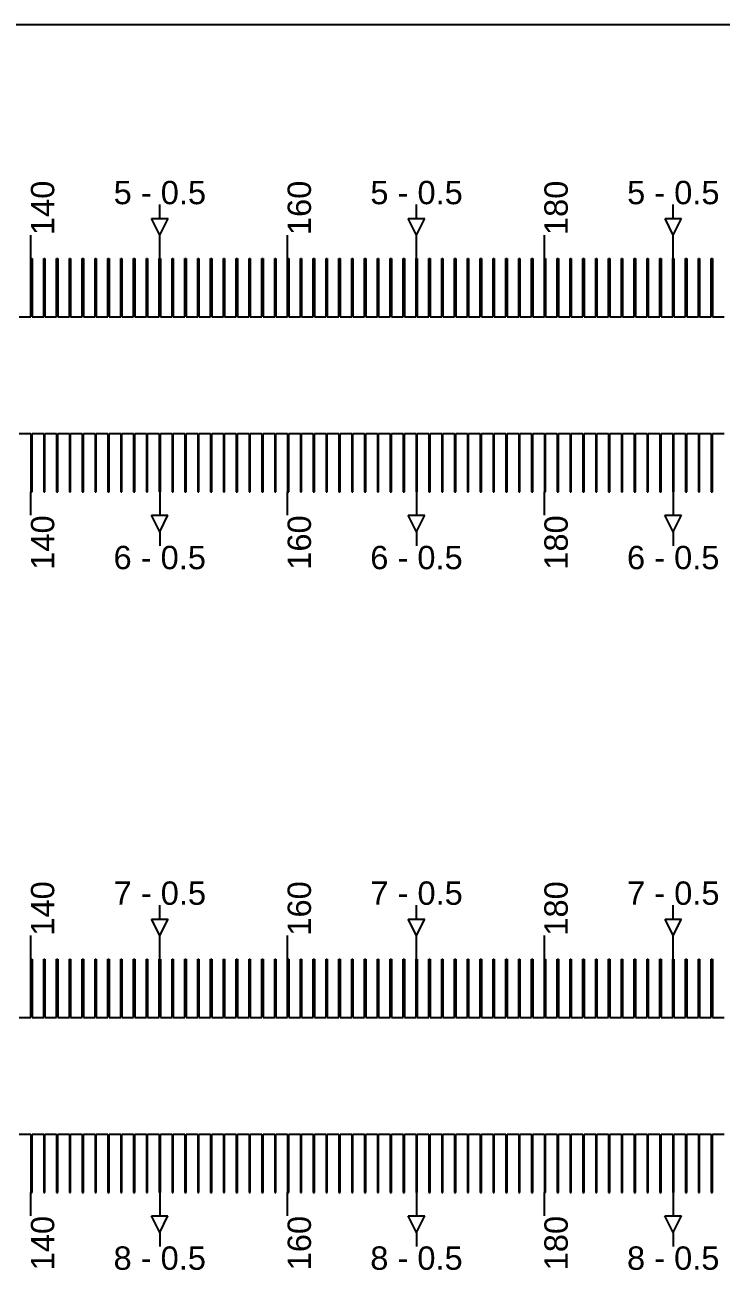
# Model space of a CAD drawing. Extents: x -119394 to 128420, y 74496 to 185496.
# Drawn here: x 41748 to 42046, y 112263 to 112796 of the extents above; entities that cross this region are included whole.
import ezdxf

# ---------------------------------------------------------------- set-up
doc = ezdxf.new("R2010")
doc.units = 13
doc.layers.add('CL - Label-1', color=120, linetype='Continuous')
doc.layers.add('CL - Label-2', color=132, linetype='Continuous')
doc.layers.add('CL - Sub-Micro', color=7, linetype='Continuous', true_color=0x47d1ff)
doc.styles.get("Standard").update_dxf_attribs({"font": 'arial.ttf'})

msp = doc.modelspace()

# ---------------------------------------------------------------- linework, layer by layer
for p, q in [((46680.29, 112795.86), (38030.29, 112795.86)), ((41805.54, 112712.94), (41805.54, 112718.94)), ((41915.54, 112712.94), (41915.54, 112718.94)), ((42025.54, 112712.94), (42025.54, 112718.94)), ((41750.29, 112695.86), (41750.29, 112705.86)), ((41805.54, 112695.86), (41805.54, 112705.86)), ((41860.29, 112695.86), (41860.29, 112705.86)), ((41915.54, 112695.86), (41915.54, 112705.86)), ((41970.29, 112695.86), (41970.29, 112705.86)), ((42025.54, 112695.86), (42025.54, 112705.86)), ((41750.29, 112585.86), (41750.29, 112595.86)), ((41805.54, 112595.86), (41805.54, 112585.86)), ((41860.29, 112585.86), (41860.29, 112595.86)), ((41915.54, 112595.86), (41915.54, 112585.86)), ((41970.29, 112585.86), (41970.29, 112595.86)), ((42025.54, 112595.86), (42025.54, 112585.86)), ((41805.54, 112578.79), (41805.54, 112572.79)), ((41915.54, 112578.79), (41915.54, 112572.79)), ((42025.54, 112578.79), (42025.54, 112572.79)), ((41805.54, 112412.94), (41805.54, 112418.94)), ((41915.54, 112412.94), (41915.54, 112418.94)), ((42025.54, 112412.94), (42025.54, 112418.94)), ((41750.29, 112395.86), (41750.29, 112405.86)), ((41805.54, 112395.86), (41805.54, 112405.86)), ((41860.29, 112395.86), (41860.29, 112405.86)), ((41915.54, 112395.86), (41915.54, 112405.86)), ((41970.29, 112395.86), (41970.29, 112405.86)), ((42025.54, 112395.86), (42025.54, 112405.86)), ((41750.29, 112285.86), (41750.29, 112295.86)), ((41805.54, 112295.86), (41805.54, 112285.86)), ((41860.29, 112285.86), (41860.29, 112295.86)), ((41915.54, 112295.86), (41915.54, 112285.86)), ((41970.29, 112285.86), (41970.29, 112295.86)), ((42025.54, 112295.86), (42025.54, 112285.86)), ((41805.54, 112278.79), (41805.54, 112272.79)), ((41915.54, 112278.79), (41915.54, 112272.79)), ((42025.54, 112278.79), (42025.54, 112272.79))]:
    msp.add_line(p, q)
at = {"layer": 'CL - Label-2'}
for p, q in [((41805.54, 112705.86), (41802, 112712.96)), ((41802, 112712.96), (41809.07, 112712.96)), ((41805.54, 112705.86), (41809.07, 112712.96)), ((41915.54, 112705.86), (41912, 112712.96)), ((41912, 112712.96), (41919.07, 112712.96)), ((41915.54, 112705.86), (41919.07, 112712.96)), ((42025.54, 112705.86), (42022, 112712.96)), ((42022, 112712.96), (42029.07, 112712.96)), ((42025.54, 112705.86), (42029.07, 112712.96)), ((41805.49, 112578.79), (41801.95, 112585.89)), ((41801.95, 112585.89), (41809.02, 112585.89)), ((41805.49, 112578.79), (41809.02, 112585.89)), ((41915.49, 112578.79), (41911.95, 112585.89)), ((41911.95, 112585.89), (41919.02, 112585.89)), ((41915.49, 112578.79), (41919.02, 112585.89)), ((42025.49, 112578.79), (42021.95, 112585.89)), ((42021.95, 112585.89), (42029.02, 112585.89)), ((42025.49, 112578.79), (42029.02, 112585.89)), ((41805.54, 112405.86), (41802, 112412.96)), ((41802, 112412.96), (41809.07, 112412.96)), ((41805.54, 112405.86), (41809.07, 112412.96)), ((41915.54, 112405.86), (41912, 112412.96)), ((41912, 112412.96), (41919.07, 112412.96)), ((41915.54, 112405.86), (41919.07, 112412.96)), ((42025.54, 112405.86), (42022, 112412.96)), ((42022, 112412.96), (42029.07, 112412.96)), ((42025.54, 112405.86), (42029.07, 112412.96)), ((41805.49, 112278.79), (41801.95, 112285.89)), ((41801.95, 112285.89), (41809.02, 112285.89)), ((41805.49, 112278.79), (41809.02, 112285.89)), ((41915.49, 112278.79), (41911.95, 112285.89)), ((41911.95, 112285.89), (41919.02, 112285.89)), ((41915.49, 112278.79), (41919.02, 112285.89)), ((42025.49, 112278.79), (42021.95, 112285.89)), ((42021.95, 112285.89), (42029.02, 112285.89)), ((42025.49, 112278.79), (42029.02, 112285.89))]:
    msp.add_line(p, q, dxfattribs=at)
at = {"layer": 'CL - Sub-Micro'}
for p, q in [((41750.29, 112670.86), (41750.29, 112695.86)), ((41750.29, 112695.86), (41750.79, 112695.86)), ((41750.79, 112695.86), (41750.79, 112670.86)), ((41755.79, 112670.86), (41755.79, 112695.86)), ((41755.79, 112695.86), (41756.29, 112695.86)), ((41756.29, 112695.86), (41756.29, 112670.86)), ((41761.29, 112670.86), (41761.29, 112695.86)), ((41761.29, 112695.86), (41761.79, 112695.86)), ((41761.79, 112695.86), (41761.79, 112670.86)), ((41766.79, 112670.86), (41766.79, 112695.86)), ((41766.79, 112695.86), (41767.29, 112695.86)), ((41767.29, 112695.86), (41767.29, 112670.86)), ((41772.29, 112670.86), (41772.29, 112695.86)), ((41772.29, 112695.86), (41772.79, 112695.86)), ((41772.79, 112695.86), (41772.79, 112670.86)), ((41777.79, 112670.86), (41777.79, 112695.86)), ((41777.79, 112695.86), (41778.29, 112695.86)), ((41778.29, 112695.86), (41778.29, 112670.86)), ((41783.29, 112670.86), (41783.29, 112695.86)), ((41783.29, 112695.86), (41783.79, 112695.86)), ((41783.79, 112695.86), (41783.79, 112670.86)), ((41788.79, 112670.86), (41788.79, 112695.86)), ((41788.79, 112695.86), (41789.29, 112695.86)), ((41789.29, 112695.86), (41789.29, 112670.86)), ((41794.29, 112670.86), (41794.29, 112695.86)), ((41794.29, 112695.86), (41794.79, 112695.86)), ((41794.79, 112695.86), (41794.79, 112670.86)), ((41799.79, 112670.86), (41799.79, 112695.86)), ((41799.79, 112695.86), (41800.29, 112695.86)), ((41800.29, 112695.86), (41800.29, 112670.86)), ((41805.29, 112670.86), (41805.29, 112695.86)), ((41805.29, 112695.86), (41805.79, 112695.86)), ((41805.79, 112695.86), (41805.79, 112670.86)), ((41810.79, 112670.86), (41810.79, 112695.86)), ((41810.79, 112695.86), (41811.29, 112695.86)), ((41811.29, 112695.86), (41811.29, 112670.86)), ((41816.29, 112670.86), (41816.29, 112695.86)), ((41816.29, 112695.86), (41816.79, 112695.86)), ((41816.79, 112695.86), (41816.79, 112670.86)), ((41821.79, 112670.86), (41821.79, 112695.86)), ((41821.79, 112695.86), (41822.29, 112695.86)), ((41822.29, 112695.86), (41822.29, 112670.86)), ((41827.29, 112670.86), (41827.29, 112695.86)), ((41827.29, 112695.86), (41827.79, 112695.86)), ((41827.79, 112695.86), (41827.79, 112670.86)), ((41832.79, 112670.86), (41832.79, 112695.86)), ((41832.79, 112695.86), (41833.29, 112695.86)), ((41833.29, 112695.86), (41833.29, 112670.86)), ((41838.29, 112670.86), (41838.29, 112695.86)), ((41838.29, 112695.86), (41838.79, 112695.86)), ((41838.79, 112695.86), (41838.79, 112670.86)), ((41843.79, 112670.86), (41843.79, 112695.86)), ((41843.79, 112695.86), (41844.29, 112695.86)), ((41844.29, 112695.86), (41844.29, 112670.86)), ((41849.29, 112670.86), (41849.29, 112695.86)), ((41849.29, 112695.86), (41849.79, 112695.86)), ((41849.79, 112695.86), (41849.79, 112670.86)), ((41854.79, 112670.86), (41854.79, 112695.86)), ((41854.79, 112695.86), (41855.29, 112695.86)), ((41855.29, 112695.86), (41855.29, 112670.86)), ((41860.29, 112670.86), (41860.29, 112695.86)), ((41860.29, 112695.86), (41860.79, 112695.86)), ((41860.79, 112695.86), (41860.79, 112670.86)), ((41865.79, 112670.86), (41865.79, 112695.86)), ((41865.79, 112695.86), (41866.29, 112695.86)), ((41866.29, 112695.86), (41866.29, 112670.86)), ((41871.29, 112670.86), (41871.29, 112695.86)), ((41871.29, 112695.86), (41871.79, 112695.86)), ((41871.79, 112695.86), (41871.79, 112670.86)), ((41876.79, 112670.86), (41876.79, 112695.86)), ((41876.79, 112695.86), (41877.29, 112695.86)), ((41877.29, 112695.86), (41877.29, 112670.86)), ((41882.29, 112670.86), (41882.29, 112695.86)), ((41882.29, 112695.86), (41882.79, 112695.86)), ((41882.79, 112695.86), (41882.79, 112670.86)), ((41887.79, 112670.86), (41887.79, 112695.86)), ((41887.79, 112695.86), (41888.29, 112695.86)), ((41888.29, 112695.86), (41888.29, 112670.86)), ((41893.29, 112670.86), (41893.29, 112695.86)), ((41893.29, 112695.86), (41893.79, 112695.86)), ((41893.79, 112695.86), (41893.79, 112670.86)), ((41898.79, 112670.86), (41898.79, 112695.86)), ((41898.79, 112695.86), (41899.29, 112695.86)), ((41899.29, 112695.86), (41899.29, 112670.86)), ((41904.29, 112670.86), (41904.29, 112695.86)), ((41904.29, 112695.86), (41904.79, 112695.86)), ((41904.79, 112695.86), (41904.79, 112670.86)), ((41909.79, 112670.86), (41909.79, 112695.86)), ((41909.79, 112695.86), (41910.29, 112695.86)), ((41910.29, 112695.86), (41910.29, 112670.86)), ((41915.29, 112670.86), (41915.29, 112695.86)), ((41915.29, 112695.86), (41915.79, 112695.86)), ((41915.79, 112695.86), (41915.79, 112670.86)), ((41920.79, 112670.86), (41920.79, 112695.86)), ((41920.79, 112695.86), (41921.29, 112695.86)), ((41921.29, 112695.86), (41921.29, 112670.86)), ((41926.29, 112670.86), (41926.29, 112695.86)), ((41926.29, 112695.86), (41926.79, 112695.86)), ((41926.79, 112695.86), (41926.79, 112670.86)), ((41931.79, 112670.86), (41931.79, 112695.86)), ((41931.79, 112695.86), (41932.29, 112695.86)), ((41932.29, 112695.86), (41932.29, 112670.86)), ((41937.29, 112670.86), (41937.29, 112695.86)), ((41937.29, 112695.86), (41937.79, 112695.86)), ((41937.79, 112695.86), (41937.79, 112670.86)), ((41942.79, 112670.86), (41942.79, 112695.86)), ((41942.79, 112695.86), (41943.29, 112695.86)), ((41943.29, 112695.86), (41943.29, 112670.86)), ((41948.29, 112670.86), (41948.29, 112695.86)), ((41948.29, 112695.86), (41948.79, 112695.86)), ((41948.79, 112695.86), (41948.79, 112670.86)), ((41953.79, 112670.86), (41953.79, 112695.86)), ((41953.79, 112695.86), (41954.29, 112695.86)), ((41954.29, 112695.86), (41954.29, 112670.86)), ((41959.29, 112670.86), (41959.29, 112695.86)), ((41959.29, 112695.86), (41959.79, 112695.86)), ((41959.79, 112695.86), (41959.79, 112670.86)), ((41964.79, 112670.86), (41964.79, 112695.86)), ((41964.79, 112695.86), (41965.29, 112695.86)), ((41965.29, 112695.86), (41965.29, 112670.86)), ((41970.29, 112670.86), (41970.29, 112695.86)), ((41970.29, 112695.86), (41970.79, 112695.86)), ((41970.79, 112695.86), (41970.79, 112670.86)), ((41975.79, 112670.86), (41975.79, 112695.86)), ((41975.79, 112695.86), (41976.29, 112695.86)), ((41976.29, 112695.86), (41976.29, 112670.86)), ((41981.29, 112670.86), (41981.29, 112695.86)), ((41981.29, 112695.86), (41981.79, 112695.86)), ((41981.79, 112695.86), (41981.79, 112670.86)), ((41986.79, 112670.86), (41986.79, 112695.86)), ((41986.79, 112695.86), (41987.29, 112695.86)), ((41987.29, 112695.86), (41987.29, 112670.86)), ((41992.29, 112670.86), (41992.29, 112695.86)), ((41992.29, 112695.86), (41992.79, 112695.86)), ((41992.79, 112695.86), (41992.79, 112670.86)), ((41997.79, 112670.86), (41997.79, 112695.86)), ((41997.79, 112695.86), (41998.29, 112695.86)), ((41998.29, 112695.86), (41998.29, 112670.86)), ((42003.29, 112670.86), (42003.29, 112695.86)), ((42003.29, 112695.86), (42003.79, 112695.86)), ((42003.79, 112695.86), (42003.79, 112670.86)), ((42008.79, 112670.86), (42008.79, 112695.86)), ((42008.79, 112695.86), (42009.29, 112695.86)), ((42009.29, 112695.86), (42009.29, 112670.86)), ((42014.29, 112670.86), (42014.29, 112695.86)), ((42014.29, 112695.86), (42014.79, 112695.86)), ((42014.79, 112695.86), (42014.79, 112670.86)), ((42019.79, 112670.86), (42019.79, 112695.86)), ((42019.79, 112695.86), (42020.29, 112695.86)), ((42020.29, 112695.86), (42020.29, 112670.86)), ((42025.29, 112670.86), (42025.29, 112695.86)), ((42025.29, 112695.86), (42025.79, 112695.86)), ((42025.79, 112695.86), (42025.79, 112670.86)), ((42030.79, 112670.86), (42030.79, 112695.86)), ((42030.79, 112695.86), (42031.29, 112695.86)), ((42031.29, 112695.86), (42031.29, 112670.86)), ((42036.29, 112670.86), (42036.29, 112695.86)), ((42036.29, 112695.86), (42036.79, 112695.86)), ((42036.79, 112695.86), (42036.79, 112670.86)), ((42041.79, 112670.86), (42041.79, 112695.86)), ((42041.79, 112695.86), (42042.29, 112695.86)), ((42042.29, 112695.86), (42042.29, 112670.86)), ((41745.29, 112670.86), (41750.29, 112670.86)), ((41750.79, 112670.86), (41755.79, 112670.86)), ((41756.29, 112670.86), (41761.29, 112670.86)), ((41761.79, 112670.86), (41766.79, 112670.86)), ((41767.29, 112670.86), (41772.29, 112670.86)), ((41772.79, 112670.86), (41777.79, 112670.86)), ((41778.29, 112670.86), (41783.29, 112670.86)), ((41783.79, 112670.86), (41788.79, 112670.86)), ((41789.29, 112670.86), (41794.29, 112670.86)), ((41794.79, 112670.86), (41799.79, 112670.86)), ((41800.29, 112670.86), (41805.29, 112670.86)), ((41805.79, 112670.86), (41810.79, 112670.86)), ((41811.29, 112670.86), (41816.29, 112670.86)), ((41816.79, 112670.86), (41821.79, 112670.86)), ((41822.29, 112670.86), (41827.29, 112670.86)), ((41827.79, 112670.86), (41832.79, 112670.86)), ((41833.29, 112670.86), (41838.29, 112670.86)), ((41838.79, 112670.86), (41843.79, 112670.86)), ((41844.29, 112670.86), (41849.29, 112670.86)), ((41849.79, 112670.86), (41854.79, 112670.86)), ((41855.29, 112670.86), (41860.29, 112670.86)), ((41860.79, 112670.86), (41865.79, 112670.86)), ((41866.29, 112670.86), (41871.29, 112670.86)), ((41871.79, 112670.86), (41876.79, 112670.86)), ((41877.29, 112670.86), (41882.29, 112670.86)), ((41882.79, 112670.86), (41887.79, 112670.86)), ((41888.29, 112670.86), (41893.29, 112670.86)), ((41893.79, 112670.86), (41898.79, 112670.86)), ((41899.29, 112670.86), (41904.29, 112670.86)), ((41904.79, 112670.86), (41909.79, 112670.86)), ((41910.29, 112670.86), (41915.29, 112670.86)), ((41915.79, 112670.86), (41920.79, 112670.86)), ((41921.29, 112670.86), (41926.29, 112670.86)), ((41926.79, 112670.86), (41931.79, 112670.86)), ((41932.29, 112670.86), (41937.29, 112670.86)), ((41937.79, 112670.86), (41942.79, 112670.86)), ((41943.29, 112670.86), (41948.29, 112670.86)), ((41948.79, 112670.86), (41953.79, 112670.86)), ((41954.29, 112670.86), (41959.29, 112670.86)), ((41959.79, 112670.86), (41964.79, 112670.86)), ((41965.29, 112670.86), (41970.29, 112670.86)), ((41970.79, 112670.86), (41975.79, 112670.86)), ((41976.29, 112670.86), (41981.29, 112670.86)), ((41981.79, 112670.86), (41986.79, 112670.86)), ((41987.29, 112670.86), (41992.29, 112670.86)), ((41992.79, 112670.86), (41997.79, 112670.86)), ((41998.29, 112670.86), (42003.29, 112670.86)), ((42003.79, 112670.86), (42008.79, 112670.86)), ((42009.29, 112670.86), (42014.29, 112670.86)), ((42014.79, 112670.86), (42019.79, 112670.86)), ((42020.29, 112670.86), (42025.29, 112670.86)), ((42025.79, 112670.86), (42030.79, 112670.86)), ((42031.29, 112670.86), (42036.29, 112670.86)), ((42036.79, 112670.86), (42041.79, 112670.86)), ((42042.29, 112670.86), (42047.29, 112670.86)), ((41745.29, 112620.86), (41750.29, 112620.86)), ((41750.29, 112620.86), (41750.29, 112595.86)), ((41750.79, 112595.86), (41750.79, 112620.86)), ((41750.79, 112620.86), (41755.79, 112620.86)), ((41755.79, 112620.86), (41755.79, 112595.86)), ((41756.29, 112595.86), (41756.29, 112620.86)), ((41756.29, 112620.86), (41761.29, 112620.86)), ((41761.29, 112620.86), (41761.29, 112595.86)), ((41761.79, 112595.86), (41761.79, 112620.86)), ((41761.79, 112620.86), (41766.79, 112620.86)), ((41766.79, 112620.86), (41766.79, 112595.86)), ((41767.29, 112595.86), (41767.29, 112620.86)), ((41767.29, 112620.86), (41772.29, 112620.86)), ((41772.29, 112620.86), (41772.29, 112595.86)), ((41772.79, 112595.86), (41772.79, 112620.86)), ((41772.79, 112620.86), (41777.79, 112620.86)), ((41777.79, 112620.86), (41777.79, 112595.86)), ((41778.29, 112595.86), (41778.29, 112620.86)), ((41778.29, 112620.86), (41783.29, 112620.86)), ((41783.29, 112620.86), (41783.29, 112595.86)), ((41783.79, 112595.86), (41783.79, 112620.86)), ((41783.79, 112620.86), (41788.79, 112620.86)), ((41788.79, 112620.86), (41788.79, 112595.86)), ((41789.29, 112595.86), (41789.29, 112620.86)), ((41789.29, 112620.86), (41794.29, 112620.86)), ((41794.29, 112620.86), (41794.29, 112595.86)), ((41794.79, 112595.86), (41794.79, 112620.86)), ((41794.79, 112620.86), (41799.79, 112620.86)), ((41799.79, 112620.86), (41799.79, 112595.86)), ((41800.29, 112595.86), (41800.29, 112620.86)), ((41800.29, 112620.86), (41805.29, 112620.86)), ((41805.29, 112620.86), (41805.29, 112595.86)), ((41805.79, 112595.86), (41805.79, 112620.86)), ((41805.79, 112620.86), (41810.79, 112620.86)), ((41810.79, 112620.86), (41810.79, 112595.86)), ((41811.29, 112595.86), (41811.29, 112620.86)), ((41811.29, 112620.86), (41816.29, 112620.86)), ((41816.29, 112620.86), (41816.29, 112595.86)), ((41816.79, 112595.86), (41816.79, 112620.86)), ((41816.79, 112620.86), (41821.79, 112620.86)), ((41821.79, 112620.86), (41821.79, 112595.86)), ((41822.29, 112595.86), (41822.29, 112620.86)), ((41822.29, 112620.86), (41827.29, 112620.86)), ((41827.29, 112620.86), (41827.29, 112595.86)), ((41827.79, 112595.86), (41827.79, 112620.86)), ((41827.79, 112620.86), (41832.79, 112620.86)), ((41832.79, 112620.86), (41832.79, 112595.86)), ((41833.29, 112595.86), (41833.29, 112620.86)), ((41833.29, 112620.86), (41838.29, 112620.86)), ((41838.29, 112620.86), (41838.29, 112595.86)), ((41838.79, 112595.86), (41838.79, 112620.86)), ((41838.79, 112620.86), (41843.79, 112620.86)), ((41843.79, 112620.86), (41843.79, 112595.86)), ((41844.29, 112595.86), (41844.29, 112620.86)), ((41844.29, 112620.86), (41849.29, 112620.86)), ((41849.29, 112620.86), (41849.29, 112595.86)), ((41849.79, 112595.86), (41849.79, 112620.86)), ((41849.79, 112620.86), (41854.79, 112620.86)), ((41854.79, 112620.86), (41854.79, 112595.86)), ((41855.29, 112595.86), (41855.29, 112620.86)), ((41855.29, 112620.86), (41860.29, 112620.86)), ((41860.29, 112620.86), (41860.29, 112595.86)), ((41860.79, 112595.86), (41860.79, 112620.86)), ((41860.79, 112620.86), (41865.79, 112620.86)), ((41865.79, 112620.86), (41865.79, 112595.86)), ((41866.29, 112595.86), (41866.29, 112620.86)), ((41866.29, 112620.86), (41871.29, 112620.86)), ((41871.29, 112620.86), (41871.29, 112595.86)), ((41871.79, 112595.86), (41871.79, 112620.86)), ((41871.79, 112620.86), (41876.79, 112620.86)), ((41876.79, 112620.86), (41876.79, 112595.86)), ((41877.29, 112595.86), (41877.29, 112620.86)), ((41877.29, 112620.86), (41882.29, 112620.86)), ((41882.29, 112620.86), (41882.29, 112595.86)), ((41882.79, 112595.86), (41882.79, 112620.86)), ((41882.79, 112620.86), (41887.79, 112620.86)), ((41887.79, 112620.86), (41887.79, 112595.86)), ((41888.29, 112595.86), (41888.29, 112620.86)), ((41888.29, 112620.86), (41893.29, 112620.86)), ((41893.29, 112620.86), (41893.29, 112595.86)), ((41893.79, 112595.86), (41893.79, 112620.86)), ((41893.79, 112620.86), (41898.79, 112620.86)), ((41898.79, 112620.86), (41898.79, 112595.86)), ((41899.29, 112595.86), (41899.29, 112620.86)), ((41899.29, 112620.86), (41904.29, 112620.86)), ((41904.29, 112620.86), (41904.29, 112595.86)), ((41904.79, 112595.86), (41904.79, 112620.86)), ((41904.79, 112620.86), (41909.79, 112620.86)), ((41909.79, 112620.86), (41909.79, 112595.86)), ((41910.29, 112595.86), (41910.29, 112620.86)), ((41910.29, 112620.86), (41915.29, 112620.86)), ((41915.29, 112620.86), (41915.29, 112595.86)), ((41915.79, 112595.86), (41915.79, 112620.86)), ((41915.79, 112620.86), (41920.79, 112620.86)), ((41920.79, 112620.86), (41920.79, 112595.86)), ((41921.29, 112595.86), (41921.29, 112620.86)), ((41921.29, 112620.86), (41926.29, 112620.86)), ((41926.29, 112620.86), (41926.29, 112595.86)), ((41926.79, 112595.86), (41926.79, 112620.86)), ((41926.79, 112620.86), (41931.79, 112620.86)), ((41931.79, 112620.86), (41931.79, 112595.86)), ((41932.29, 112595.86), (41932.29, 112620.86)), ((41932.29, 112620.86), (41937.29, 112620.86)), ((41937.29, 112620.86), (41937.29, 112595.86)), ((41937.79, 112595.86), (41937.79, 112620.86)), ((41937.79, 112620.86), (41942.79, 112620.86)), ((41942.79, 112620.86), (41942.79, 112595.86)), ((41943.29, 112595.86), (41943.29, 112620.86)), ((41943.29, 112620.86), (41948.29, 112620.86)), ((41948.29, 112620.86), (41948.29, 112595.86)), ((41948.79, 112595.86), (41948.79, 112620.86)), ((41948.79, 112620.86), (41953.79, 112620.86)), ((41953.79, 112620.86), (41953.79, 112595.86)), ((41954.29, 112595.86), (41954.29, 112620.86)), ((41954.29, 112620.86), (41959.29, 112620.86)), ((41959.29, 112620.86), (41959.29, 112595.86)), ((41959.79, 112595.86), (41959.79, 112620.86)), ((41959.79, 112620.86), (41964.79, 112620.86)), ((41964.79, 112620.86), (41964.79, 112595.86)), ((41965.29, 112595.86), (41965.29, 112620.86)), ((41965.29, 112620.86), (41970.29, 112620.86)), ((41970.29, 112620.86), (41970.29, 112595.86)), ((41970.79, 112595.86), (41970.79, 112620.86)), ((41970.79, 112620.86), (41975.79, 112620.86)), ((41975.79, 112620.86), (41975.79, 112595.86)), ((41976.29, 112595.86), (41976.29, 112620.86)), ((41976.29, 112620.86), (41981.29, 112620.86)), ((41981.29, 112620.86), (41981.29, 112595.86)), ((41981.79, 112595.86), (41981.79, 112620.86)), ((41981.79, 112620.86), (41986.79, 112620.86)), ((41986.79, 112620.86), (41986.79, 112595.86)), ((41987.29, 112595.86), (41987.29, 112620.86)), ((41987.29, 112620.86), (41992.29, 112620.86)), ((41992.29, 112620.86), (41992.29, 112595.86)), ((41992.79, 112595.86), (41992.79, 112620.86)), ((41992.79, 112620.86), (41997.79, 112620.86)), ((41997.79, 112620.86), (41997.79, 112595.86)), ((41998.29, 112595.86), (41998.29, 112620.86)), ((41998.29, 112620.86), (42003.29, 112620.86)), ((42003.29, 112620.86), (42003.29, 112595.86)), ((42003.79, 112595.86), (42003.79, 112620.86)), ((42003.79, 112620.86), (42008.79, 112620.86)), ((42008.79, 112620.86), (42008.79, 112595.86)), ((42009.29, 112595.86), (42009.29, 112620.86)), ((42009.29, 112620.86), (42014.29, 112620.86)), ((42014.29, 112620.86), (42014.29, 112595.86)), ((42014.79, 112595.86), (42014.79, 112620.86)), ((42014.79, 112620.86), (42019.79, 112620.86)), ((42019.79, 112620.86), (42019.79, 112595.86)), ((42020.29, 112595.86), (42020.29, 112620.86)), ((42020.29, 112620.86), (42025.29, 112620.86)), ((42025.29, 112620.86), (42025.29, 112595.86)), ((42025.79, 112595.86), (42025.79, 112620.86)), ((42025.79, 112620.86), (42030.79, 112620.86)), ((42030.79, 112620.86), (42030.79, 112595.86)), ((42031.29, 112595.86), (42031.29, 112620.86)), ((42031.29, 112620.86), (42036.29, 112620.86)), ((42036.29, 112620.86), (42036.29, 112595.86)), ((42036.79, 112595.86), (42036.79, 112620.86)), ((42036.79, 112620.86), (42041.79, 112620.86)), ((42041.79, 112620.86), (42041.79, 112595.86)), ((42042.29, 112595.86), (42042.29, 112620.86)), ((42042.29, 112620.86), (42047.29, 112620.86)), ((41750.29, 112595.86), (41750.79, 112595.86)), ((41755.79, 112595.86), (41756.29, 112595.86)), ((41761.29, 112595.86), (41761.79, 112595.86)), ((41766.79, 112595.86), (41767.29, 112595.86)), ((41772.29, 112595.86), (41772.79, 112595.86)), ((41777.79, 112595.86), (41778.29, 112595.86)), ((41783.29, 112595.86), (41783.79, 112595.86)), ((41788.79, 112595.86), (41789.29, 112595.86)), ((41794.29, 112595.86), (41794.79, 112595.86)), ((41799.79, 112595.86), (41800.29, 112595.86)), ((41805.29, 112595.86), (41805.79, 112595.86)), ((41810.79, 112595.86), (41811.29, 112595.86)), ((41816.29, 112595.86), (41816.79, 112595.86)), ((41821.79, 112595.86), (41822.29, 112595.86)), ((41827.29, 112595.86), (41827.79, 112595.86)), ((41832.79, 112595.86), (41833.29, 112595.86)), ((41838.29, 112595.86), (41838.79, 112595.86)), ((41843.79, 112595.86), (41844.29, 112595.86)), ((41849.29, 112595.86), (41849.79, 112595.86)), ((41854.79, 112595.86), (41855.29, 112595.86)), ((41860.29, 112595.86), (41860.79, 112595.86)), ((41865.79, 112595.86), (41866.29, 112595.86)), ((41871.29, 112595.86), (41871.79, 112595.86)), ((41876.79, 112595.86), (41877.29, 112595.86)), ((41882.29, 112595.86), (41882.79, 112595.86)), ((41887.79, 112595.86), (41888.29, 112595.86)), ((41893.29, 112595.86), (41893.79, 112595.86)), ((41898.79, 112595.86), (41899.29, 112595.86)), ((41904.29, 112595.86), (41904.79, 112595.86)), ((41909.79, 112595.86), (41910.29, 112595.86)), ((41915.29, 112595.86), (41915.79, 112595.86)), ((41920.79, 112595.86), (41921.29, 112595.86)), ((41926.29, 112595.86), (41926.79, 112595.86)), ((41931.79, 112595.86), (41932.29, 112595.86)), ((41937.29, 112595.86), (41937.79, 112595.86)), ((41942.79, 112595.86), (41943.29, 112595.86)), ((41948.29, 112595.86), (41948.79, 112595.86)), ((41953.79, 112595.86), (41954.29, 112595.86)), ((41959.29, 112595.86), (41959.79, 112595.86)), ((41964.79, 112595.86), (41965.29, 112595.86)), ((41970.29, 112595.86), (41970.79, 112595.86)), ((41975.79, 112595.86), (41976.29, 112595.86)), ((41981.29, 112595.86), (41981.79, 112595.86)), ((41986.79, 112595.86), (41987.29, 112595.86)), ((41992.29, 112595.86), (41992.79, 112595.86)), ((41997.79, 112595.86), (41998.29, 112595.86)), ((42003.29, 112595.86), (42003.79, 112595.86)), ((42008.79, 112595.86), (42009.29, 112595.86)), ((42014.29, 112595.86), (42014.79, 112595.86)), ((42019.79, 112595.86), (42020.29, 112595.86)), ((42025.29, 112595.86), (42025.79, 112595.86)), ((42030.79, 112595.86), (42031.29, 112595.86)), ((42036.29, 112595.86), (42036.79, 112595.86)), ((42041.79, 112595.86), (42042.29, 112595.86)), ((41750.29, 112370.86), (41750.29, 112395.86)), ((41750.29, 112395.86), (41750.79, 112395.86)), ((41750.79, 112395.86), (41750.79, 112370.86)), ((41755.79, 112370.86), (41755.79, 112395.86)), ((41755.79, 112395.86), (41756.29, 112395.86)), ((41756.29, 112395.86), (41756.29, 112370.86)), ((41761.29, 112370.86), (41761.29, 112395.86)), ((41761.29, 112395.86), (41761.79, 112395.86)), ((41761.79, 112395.86), (41761.79, 112370.86)), ((41766.79, 112370.86), (41766.79, 112395.86)), ((41766.79, 112395.86), (41767.29, 112395.86)), ((41767.29, 112395.86), (41767.29, 112370.86)), ((41772.29, 112370.86), (41772.29, 112395.86)), ((41772.29, 112395.86), (41772.79, 112395.86)), ((41772.79, 112395.86), (41772.79, 112370.86)), ((41777.79, 112370.86), (41777.79, 112395.86)), ((41777.79, 112395.86), (41778.29, 112395.86)), ((41778.29, 112395.86), (41778.29, 112370.86)), ((41783.29, 112370.86), (41783.29, 112395.86)), ((41783.29, 112395.86), (41783.79, 112395.86)), ((41783.79, 112395.86), (41783.79, 112370.86)), ((41788.79, 112370.86), (41788.79, 112395.86)), ((41788.79, 112395.86), (41789.29, 112395.86)), ((41789.29, 112395.86), (41789.29, 112370.86)), ((41794.29, 112370.86), (41794.29, 112395.86)), ((41794.29, 112395.86), (41794.79, 112395.86)), ((41794.79, 112395.86), (41794.79, 112370.86)), ((41799.79, 112370.86), (41799.79, 112395.86)), ((41799.79, 112395.86), (41800.29, 112395.86)), ((41800.29, 112395.86), (41800.29, 112370.86)), ((41805.29, 112370.86), (41805.29, 112395.86)), ((41805.29, 112395.86), (41805.79, 112395.86)), ((41805.79, 112395.86), (41805.79, 112370.86)), ((41810.79, 112370.86), (41810.79, 112395.86)), ((41810.79, 112395.86), (41811.29, 112395.86)), ((41811.29, 112395.86), (41811.29, 112370.86)), ((41816.29, 112370.86), (41816.29, 112395.86)), ((41816.29, 112395.86), (41816.79, 112395.86)), ((41816.79, 112395.86), (41816.79, 112370.86)), ((41821.79, 112370.86), (41821.79, 112395.86)), ((41821.79, 112395.86), (41822.29, 112395.86)), ((41822.29, 112395.86), (41822.29, 112370.86)), ((41827.29, 112370.86), (41827.29, 112395.86)), ((41827.29, 112395.86), (41827.79, 112395.86)), ((41827.79, 112395.86), (41827.79, 112370.86)), ((41832.79, 112370.86), (41832.79, 112395.86)), ((41832.79, 112395.86), (41833.29, 112395.86)), ((41833.29, 112395.86), (41833.29, 112370.86)), ((41838.29, 112370.86), (41838.29, 112395.86)), ((41838.29, 112395.86), (41838.79, 112395.86)), ((41838.79, 112395.86), (41838.79, 112370.86)), ((41843.79, 112370.86), (41843.79, 112395.86)), ((41843.79, 112395.86), (41844.29, 112395.86)), ((41844.29, 112395.86), (41844.29, 112370.86)), ((41849.29, 112370.86), (41849.29, 112395.86)), ((41849.29, 112395.86), (41849.79, 112395.86)), ((41849.79, 112395.86), (41849.79, 112370.86)), ((41854.79, 112370.86), (41854.79, 112395.86)), ((41854.79, 112395.86), (41855.29, 112395.86)), ((41855.29, 112395.86), (41855.29, 112370.86)), ((41860.29, 112370.86), (41860.29, 112395.86)), ((41860.29, 112395.86), (41860.79, 112395.86)), ((41860.79, 112395.86), (41860.79, 112370.86)), ((41865.79, 112370.86), (41865.79, 112395.86)), ((41865.79, 112395.86), (41866.29, 112395.86)), ((41866.29, 112395.86), (41866.29, 112370.86)), ((41871.29, 112370.86), (41871.29, 112395.86)), ((41871.29, 112395.86), (41871.79, 112395.86)), ((41871.79, 112395.86), (41871.79, 112370.86)), ((41876.79, 112370.86), (41876.79, 112395.86)), ((41876.79, 112395.86), (41877.29, 112395.86)), ((41877.29, 112395.86), (41877.29, 112370.86)), ((41882.29, 112370.86), (41882.29, 112395.86)), ((41882.29, 112395.86), (41882.79, 112395.86)), ((41882.79, 112395.86), (41882.79, 112370.86)), ((41887.79, 112370.86), (41887.79, 112395.86)), ((41887.79, 112395.86), (41888.29, 112395.86)), ((41888.29, 112395.86), (41888.29, 112370.86)), ((41893.29, 112370.86), (41893.29, 112395.86)), ((41893.29, 112395.86), (41893.79, 112395.86)), ((41893.79, 112395.86), (41893.79, 112370.86)), ((41898.79, 112370.86), (41898.79, 112395.86)), ((41898.79, 112395.86), (41899.29, 112395.86)), ((41899.29, 112395.86), (41899.29, 112370.86)), ((41904.29, 112370.86), (41904.29, 112395.86)), ((41904.29, 112395.86), (41904.79, 112395.86)), ((41904.79, 112395.86), (41904.79, 112370.86)), ((41909.79, 112370.86), (41909.79, 112395.86)), ((41909.79, 112395.86), (41910.29, 112395.86)), ((41910.29, 112395.86), (41910.29, 112370.86)), ((41915.29, 112370.86), (41915.29, 112395.86)), ((41915.29, 112395.86), (41915.79, 112395.86)), ((41915.79, 112395.86), (41915.79, 112370.86)), ((41920.79, 112370.86), (41920.79, 112395.86)), ((41920.79, 112395.86), (41921.29, 112395.86)), ((41921.29, 112395.86), (41921.29, 112370.86)), ((41926.29, 112370.86), (41926.29, 112395.86)), ((41926.29, 112395.86), (41926.79, 112395.86)), ((41926.79, 112395.86), (41926.79, 112370.86)), ((41931.79, 112370.86), (41931.79, 112395.86)), ((41931.79, 112395.86), (41932.29, 112395.86)), ((41932.29, 112395.86), (41932.29, 112370.86)), ((41937.29, 112370.86), (41937.29, 112395.86)), ((41937.29, 112395.86), (41937.79, 112395.86)), ((41937.79, 112395.86), (41937.79, 112370.86)), ((41942.79, 112370.86), (41942.79, 112395.86)), ((41942.79, 112395.86), (41943.29, 112395.86)), ((41943.29, 112395.86), (41943.29, 112370.86)), ((41948.29, 112370.86), (41948.29, 112395.86)), ((41948.29, 112395.86), (41948.79, 112395.86)), ((41948.79, 112395.86), (41948.79, 112370.86)), ((41953.79, 112370.86), (41953.79, 112395.86)), ((41953.79, 112395.86), (41954.29, 112395.86)), ((41954.29, 112395.86), (41954.29, 112370.86)), ((41959.29, 112370.86), (41959.29, 112395.86)), ((41959.29, 112395.86), (41959.79, 112395.86)), ((41959.79, 112395.86), (41959.79, 112370.86)), ((41964.79, 112370.86), (41964.79, 112395.86)), ((41964.79, 112395.86), (41965.29, 112395.86)), ((41965.29, 112395.86), (41965.29, 112370.86)), ((41970.29, 112370.86), (41970.29, 112395.86)), ((41970.29, 112395.86), (41970.79, 112395.86)), ((41970.79, 112395.86), (41970.79, 112370.86)), ((41975.79, 112370.86), (41975.79, 112395.86)), ((41975.79, 112395.86), (41976.29, 112395.86)), ((41976.29, 112395.86), (41976.29, 112370.86)), ((41981.29, 112370.86), (41981.29, 112395.86)), ((41981.29, 112395.86), (41981.79, 112395.86)), ((41981.79, 112395.86), (41981.79, 112370.86)), ((41986.79, 112370.86), (41986.79, 112395.86)), ((41986.79, 112395.86), (41987.29, 112395.86)), ((41987.29, 112395.86), (41987.29, 112370.86)), ((41992.29, 112370.86), (41992.29, 112395.86)), ((41992.29, 112395.86), (41992.79, 112395.86)), ((41992.79, 112395.86), (41992.79, 112370.86)), ((41997.79, 112370.86), (41997.79, 112395.86)), ((41997.79, 112395.86), (41998.29, 112395.86)), ((41998.29, 112395.86), (41998.29, 112370.86)), ((42003.29, 112370.86), (42003.29, 112395.86)), ((42003.29, 112395.86), (42003.79, 112395.86)), ((42003.79, 112395.86), (42003.79, 112370.86)), ((42008.79, 112370.86), (42008.79, 112395.86)), ((42008.79, 112395.86), (42009.29, 112395.86)), ((42009.29, 112395.86), (42009.29, 112370.86)), ((42014.29, 112370.86), (42014.29, 112395.86)), ((42014.29, 112395.86), (42014.79, 112395.86)), ((42014.79, 112395.86), (42014.79, 112370.86)), ((42019.79, 112370.86), (42019.79, 112395.86)), ((42019.79, 112395.86), (42020.29, 112395.86)), ((42020.29, 112395.86), (42020.29, 112370.86)), ((42025.29, 112370.86), (42025.29, 112395.86)), ((42025.29, 112395.86), (42025.79, 112395.86)), ((42025.79, 112395.86), (42025.79, 112370.86)), ((42030.79, 112370.86), (42030.79, 112395.86)), ((42030.79, 112395.86), (42031.29, 112395.86)), ((42031.29, 112395.86), (42031.29, 112370.86)), ((42036.29, 112370.86), (42036.29, 112395.86)), ((42036.29, 112395.86), (42036.79, 112395.86)), ((42036.79, 112395.86), (42036.79, 112370.86)), ((42041.79, 112370.86), (42041.79, 112395.86)), ((42041.79, 112395.86), (42042.29, 112395.86)), ((42042.29, 112395.86), (42042.29, 112370.86)), ((41745.29, 112370.86), (41750.29, 112370.86)), ((41750.79, 112370.86), (41755.79, 112370.86)), ((41756.29, 112370.86), (41761.29, 112370.86)), ((41761.79, 112370.86), (41766.79, 112370.86)), ((41767.29, 112370.86), (41772.29, 112370.86)), ((41772.79, 112370.86), (41777.79, 112370.86)), ((41778.29, 112370.86), (41783.29, 112370.86)), ((41783.79, 112370.86), (41788.79, 112370.86)), ((41789.29, 112370.86), (41794.29, 112370.86)), ((41794.79, 112370.86), (41799.79, 112370.86)), ((41800.29, 112370.86), (41805.29, 112370.86)), ((41805.79, 112370.86), (41810.79, 112370.86)), ((41811.29, 112370.86), (41816.29, 112370.86)), ((41816.79, 112370.86), (41821.79, 112370.86)), ((41822.29, 112370.86), (41827.29, 112370.86)), ((41827.79, 112370.86), (41832.79, 112370.86)), ((41833.29, 112370.86), (41838.29, 112370.86)), ((41838.79, 112370.86), (41843.79, 112370.86)), ((41844.29, 112370.86), (41849.29, 112370.86)), ((41849.79, 112370.86), (41854.79, 112370.86)), ((41855.29, 112370.86), (41860.29, 112370.86)), ((41860.79, 112370.86), (41865.79, 112370.86)), ((41866.29, 112370.86), (41871.29, 112370.86)), ((41871.79, 112370.86), (41876.79, 112370.86)), ((41877.29, 112370.86), (41882.29, 112370.86)), ((41882.79, 112370.86), (41887.79, 112370.86)), ((41888.29, 112370.86), (41893.29, 112370.86)), ((41893.79, 112370.86), (41898.79, 112370.86)), ((41899.29, 112370.86), (41904.29, 112370.86)), ((41904.79, 112370.86), (41909.79, 112370.86)), ((41910.29, 112370.86), (41915.29, 112370.86)), ((41915.79, 112370.86), (41920.79, 112370.86)), ((41921.29, 112370.86), (41926.29, 112370.86)), ((41926.79, 112370.86), (41931.79, 112370.86)), ((41932.29, 112370.86), (41937.29, 112370.86)), ((41937.79, 112370.86), (41942.79, 112370.86)), ((41943.29, 112370.86), (41948.29, 112370.86)), ((41948.79, 112370.86), (41953.79, 112370.86)), ((41954.29, 112370.86), (41959.29, 112370.86)), ((41959.79, 112370.86), (41964.79, 112370.86)), ((41965.29, 112370.86), (41970.29, 112370.86)), ((41970.79, 112370.86), (41975.79, 112370.86)), ((41976.29, 112370.86), (41981.29, 112370.86)), ((41981.79, 112370.86), (41986.79, 112370.86)), ((41987.29, 112370.86), (41992.29, 112370.86)), ((41992.79, 112370.86), (41997.79, 112370.86)), ((41998.29, 112370.86), (42003.29, 112370.86)), ((42003.79, 112370.86), (42008.79, 112370.86)), ((42009.29, 112370.86), (42014.29, 112370.86)), ((42014.79, 112370.86), (42019.79, 112370.86)), ((42020.29, 112370.86), (42025.29, 112370.86)), ((42025.79, 112370.86), (42030.79, 112370.86)), ((42031.29, 112370.86), (42036.29, 112370.86)), ((42036.79, 112370.86), (42041.79, 112370.86)), ((42042.29, 112370.86), (42047.29, 112370.86)), ((41745.29, 112320.86), (41750.29, 112320.86)), ((41750.29, 112320.86), (41750.29, 112295.86)), ((41750.79, 112295.86), (41750.79, 112320.86)), ((41750.79, 112320.86), (41755.79, 112320.86)), ((41755.79, 112320.86), (41755.79, 112295.86)), ((41756.29, 112295.86), (41756.29, 112320.86)), ((41756.29, 112320.86), (41761.29, 112320.86)), ((41761.29, 112320.86), (41761.29, 112295.86)), ((41761.79, 112295.86), (41761.79, 112320.86)), ((41761.79, 112320.86), (41766.79, 112320.86)), ((41766.79, 112320.86), (41766.79, 112295.86)), ((41767.29, 112295.86), (41767.29, 112320.86)), ((41767.29, 112320.86), (41772.29, 112320.86)), ((41772.29, 112320.86), (41772.29, 112295.86)), ((41772.79, 112295.86), (41772.79, 112320.86)), ((41772.79, 112320.86), (41777.79, 112320.86)), ((41777.79, 112320.86), (41777.79, 112295.86)), ((41778.29, 112295.86), (41778.29, 112320.86)), ((41778.29, 112320.86), (41783.29, 112320.86)), ((41783.29, 112320.86), (41783.29, 112295.86)), ((41783.79, 112295.86), (41783.79, 112320.86)), ((41783.79, 112320.86), (41788.79, 112320.86)), ((41788.79, 112320.86), (41788.79, 112295.86)), ((41789.29, 112295.86), (41789.29, 112320.86)), ((41789.29, 112320.86), (41794.29, 112320.86)), ((41794.29, 112320.86), (41794.29, 112295.86)), ((41794.79, 112295.86), (41794.79, 112320.86)), ((41794.79, 112320.86), (41799.79, 112320.86)), ((41799.79, 112320.86), (41799.79, 112295.86)), ((41800.29, 112295.86), (41800.29, 112320.86)), ((41800.29, 112320.86), (41805.29, 112320.86)), ((41805.29, 112320.86), (41805.29, 112295.86)), ((41805.79, 112295.86), (41805.79, 112320.86)), ((41805.79, 112320.86), (41810.79, 112320.86)), ((41810.79, 112320.86), (41810.79, 112295.86)), ((41811.29, 112295.86), (41811.29, 112320.86)), ((41811.29, 112320.86), (41816.29, 112320.86)), ((41816.29, 112320.86), (41816.29, 112295.86)), ((41816.79, 112295.86), (41816.79, 112320.86)), ((41816.79, 112320.86), (41821.79, 112320.86)), ((41821.79, 112320.86), (41821.79, 112295.86)), ((41822.29, 112295.86), (41822.29, 112320.86)), ((41822.29, 112320.86), (41827.29, 112320.86)), ((41827.29, 112320.86), (41827.29, 112295.86)), ((41827.79, 112295.86), (41827.79, 112320.86)), ((41827.79, 112320.86), (41832.79, 112320.86)), ((41832.79, 112320.86), (41832.79, 112295.86)), ((41833.29, 112295.86), (41833.29, 112320.86)), ((41833.29, 112320.86), (41838.29, 112320.86)), ((41838.29, 112320.86), (41838.29, 112295.86)), ((41838.79, 112295.86), (41838.79, 112320.86)), ((41838.79, 112320.86), (41843.79, 112320.86)), ((41843.79, 112320.86), (41843.79, 112295.86)), ((41844.29, 112295.86), (41844.29, 112320.86)), ((41844.29, 112320.86), (41849.29, 112320.86)), ((41849.29, 112320.86), (41849.29, 112295.86)), ((41849.79, 112295.86), (41849.79, 112320.86)), ((41849.79, 112320.86), (41854.79, 112320.86)), ((41854.79, 112320.86), (41854.79, 112295.86)), ((41855.29, 112295.86), (41855.29, 112320.86)), ((41855.29, 112320.86), (41860.29, 112320.86)), ((41860.29, 112320.86), (41860.29, 112295.86)), ((41860.79, 112295.86), (41860.79, 112320.86)), ((41860.79, 112320.86), (41865.79, 112320.86)), ((41865.79, 112320.86), (41865.79, 112295.86)), ((41866.29, 112295.86), (41866.29, 112320.86)), ((41866.29, 112320.86), (41871.29, 112320.86)), ((41871.29, 112320.86), (41871.29, 112295.86)), ((41871.79, 112295.86), (41871.79, 112320.86)), ((41871.79, 112320.86), (41876.79, 112320.86)), ((41876.79, 112320.86), (41876.79, 112295.86)), ((41877.29, 112295.86), (41877.29, 112320.86)), ((41877.29, 112320.86), (41882.29, 112320.86)), ((41882.29, 112320.86), (41882.29, 112295.86)), ((41882.79, 112295.86), (41882.79, 112320.86)), ((41882.79, 112320.86), (41887.79, 112320.86)), ((41887.79, 112320.86), (41887.79, 112295.86)), ((41888.29, 112295.86), (41888.29, 112320.86)), ((41888.29, 112320.86), (41893.29, 112320.86)), ((41893.29, 112320.86), (41893.29, 112295.86)), ((41893.79, 112295.86), (41893.79, 112320.86)), ((41893.79, 112320.86), (41898.79, 112320.86)), ((41898.79, 112320.86), (41898.79, 112295.86)), ((41899.29, 112295.86), (41899.29, 112320.86)), ((41899.29, 112320.86), (41904.29, 112320.86)), ((41904.29, 112320.86), (41904.29, 112295.86)), ((41904.79, 112295.86), (41904.79, 112320.86)), ((41904.79, 112320.86), (41909.79, 112320.86)), ((41909.79, 112320.86), (41909.79, 112295.86)), ((41910.29, 112295.86), (41910.29, 112320.86)), ((41910.29, 112320.86), (41915.29, 112320.86)), ((41915.29, 112320.86), (41915.29, 112295.86)), ((41915.79, 112295.86), (41915.79, 112320.86)), ((41915.79, 112320.86), (41920.79, 112320.86)), ((41920.79, 112320.86), (41920.79, 112295.86)), ((41921.29, 112295.86), (41921.29, 112320.86)), ((41921.29, 112320.86), (41926.29, 112320.86)), ((41926.29, 112320.86), (41926.29, 112295.86)), ((41926.79, 112295.86), (41926.79, 112320.86)), ((41926.79, 112320.86), (41931.79, 112320.86)), ((41931.79, 112320.86), (41931.79, 112295.86)), ((41932.29, 112295.86), (41932.29, 112320.86)), ((41932.29, 112320.86), (41937.29, 112320.86)), ((41937.29, 112320.86), (41937.29, 112295.86)), ((41937.79, 112295.86), (41937.79, 112320.86)), ((41937.79, 112320.86), (41942.79, 112320.86)), ((41942.79, 112320.86), (41942.79, 112295.86)), ((41943.29, 112295.86), (41943.29, 112320.86)), ((41943.29, 112320.86), (41948.29, 112320.86)), ((41948.29, 112320.86), (41948.29, 112295.86)), ((41948.79, 112295.86), (41948.79, 112320.86)), ((41948.79, 112320.86), (41953.79, 112320.86)), ((41953.79, 112320.86), (41953.79, 112295.86)), ((41954.29, 112295.86), (41954.29, 112320.86)), ((41954.29, 112320.86), (41959.29, 112320.86)), ((41959.29, 112320.86), (41959.29, 112295.86)), ((41959.79, 112295.86), (41959.79, 112320.86)), ((41959.79, 112320.86), (41964.79, 112320.86)), ((41964.79, 112320.86), (41964.79, 112295.86)), ((41965.29, 112295.86), (41965.29, 112320.86)), ((41965.29, 112320.86), (41970.29, 112320.86)), ((41970.29, 112320.86), (41970.29, 112295.86)), ((41970.79, 112295.86), (41970.79, 112320.86)), ((41970.79, 112320.86), (41975.79, 112320.86)), ((41975.79, 112320.86), (41975.79, 112295.86)), ((41976.29, 112295.86), (41976.29, 112320.86)), ((41976.29, 112320.86), (41981.29, 112320.86)), ((41981.29, 112320.86), (41981.29, 112295.86)), ((41981.79, 112295.86), (41981.79, 112320.86)), ((41981.79, 112320.86), (41986.79, 112320.86)), ((41986.79, 112320.86), (41986.79, 112295.86)), ((41987.29, 112295.86), (41987.29, 112320.86)), ((41987.29, 112320.86), (41992.29, 112320.86)), ((41992.29, 112320.86), (41992.29, 112295.86)), ((41992.79, 112295.86), (41992.79, 112320.86)), ((41992.79, 112320.86), (41997.79, 112320.86)), ((41997.79, 112320.86), (41997.79, 112295.86)), ((41998.29, 112295.86), (41998.29, 112320.86)), ((41998.29, 112320.86), (42003.29, 112320.86)), ((42003.29, 112320.86), (42003.29, 112295.86)), ((42003.79, 112295.86), (42003.79, 112320.86)), ((42003.79, 112320.86), (42008.79, 112320.86)), ((42008.79, 112320.86), (42008.79, 112295.86)), ((42009.29, 112295.86), (42009.29, 112320.86)), ((42009.29, 112320.86), (42014.29, 112320.86)), ((42014.29, 112320.86), (42014.29, 112295.86)), ((42014.79, 112295.86), (42014.79, 112320.86)), ((42014.79, 112320.86), (42019.79, 112320.86)), ((42019.79, 112320.86), (42019.79, 112295.86)), ((42020.29, 112295.86), (42020.29, 112320.86)), ((42020.29, 112320.86), (42025.29, 112320.86)), ((42025.29, 112320.86), (42025.29, 112295.86)), ((42025.79, 112295.86), (42025.79, 112320.86)), ((42025.79, 112320.86), (42030.79, 112320.86)), ((42030.79, 112320.86), (42030.79, 112295.86)), ((42031.29, 112295.86), (42031.29, 112320.86)), ((42031.29, 112320.86), (42036.29, 112320.86)), ((42036.29, 112320.86), (42036.29, 112295.86)), ((42036.79, 112295.86), (42036.79, 112320.86)), ((42036.79, 112320.86), (42041.79, 112320.86)), ((42041.79, 112320.86), (42041.79, 112295.86)), ((42042.29, 112295.86), (42042.29, 112320.86)), ((42042.29, 112320.86), (42047.29, 112320.86)), ((41750.29, 112295.86), (41750.79, 112295.86)), ((41755.79, 112295.86), (41756.29, 112295.86)), ((41761.29, 112295.86), (41761.79, 112295.86)), ((41766.79, 112295.86), (41767.29, 112295.86)), ((41772.29, 112295.86), (41772.79, 112295.86)), ((41777.79, 112295.86), (41778.29, 112295.86)), ((41783.29, 112295.86), (41783.79, 112295.86)), ((41788.79, 112295.86), (41789.29, 112295.86)), ((41794.29, 112295.86), (41794.79, 112295.86)), ((41799.79, 112295.86), (41800.29, 112295.86)), ((41805.29, 112295.86), (41805.79, 112295.86)), ((41810.79, 112295.86), (41811.29, 112295.86)), ((41816.29, 112295.86), (41816.79, 112295.86)), ((41821.79, 112295.86), (41822.29, 112295.86)), ((41827.29, 112295.86), (41827.79, 112295.86)), ((41832.79, 112295.86), (41833.29, 112295.86)), ((41838.29, 112295.86), (41838.79, 112295.86)), ((41843.79, 112295.86), (41844.29, 112295.86)), ((41849.29, 112295.86), (41849.79, 112295.86)), ((41854.79, 112295.86), (41855.29, 112295.86)), ((41860.29, 112295.86), (41860.79, 112295.86)), ((41865.79, 112295.86), (41866.29, 112295.86)), ((41871.29, 112295.86), (41871.79, 112295.86)), ((41876.79, 112295.86), (41877.29, 112295.86)), ((41882.29, 112295.86), (41882.79, 112295.86)), ((41887.79, 112295.86), (41888.29, 112295.86)), ((41893.29, 112295.86), (41893.79, 112295.86)), ((41898.79, 112295.86), (41899.29, 112295.86)), ((41904.29, 112295.86), (41904.79, 112295.86)), ((41909.79, 112295.86), (41910.29, 112295.86)), ((41915.29, 112295.86), (41915.79, 112295.86)), ((41920.79, 112295.86), (41921.29, 112295.86)), ((41926.29, 112295.86), (41926.79, 112295.86)), ((41931.79, 112295.86), (41932.29, 112295.86)), ((41937.29, 112295.86), (41937.79, 112295.86)), ((41942.79, 112295.86), (41943.29, 112295.86)), ((41948.29, 112295.86), (41948.79, 112295.86)), ((41953.79, 112295.86), (41954.29, 112295.86)), ((41959.29, 112295.86), (41959.79, 112295.86)), ((41964.79, 112295.86), (41965.29, 112295.86)), ((41970.29, 112295.86), (41970.79, 112295.86)), ((41975.79, 112295.86), (41976.29, 112295.86)), ((41981.29, 112295.86), (41981.79, 112295.86)), ((41986.79, 112295.86), (41987.29, 112295.86)), ((41992.29, 112295.86), (41992.79, 112295.86)), ((41997.79, 112295.86), (41998.29, 112295.86)), ((42003.29, 112295.86), (42003.79, 112295.86)), ((42008.79, 112295.86), (42009.29, 112295.86)), ((42014.29, 112295.86), (42014.79, 112295.86)), ((42019.79, 112295.86), (42020.29, 112295.86)), ((42025.29, 112295.86), (42025.79, 112295.86)), ((42030.79, 112295.86), (42031.29, 112295.86)), ((42036.29, 112295.86), (42036.79, 112295.86)), ((42041.79, 112295.86), (42042.29, 112295.86))]:
    msp.add_line(p, q, dxfattribs=at)

# ---------------------------------------------------------------- texts
at = {"layer": 'CL - Label-1', "char_height": 10, "rotation": 90}
for s, insert, attachment_point in [('140', (41750.29, 112705.86), 1), ('160', (41860.29, 112705.86), 1), ('180', (41970.29, 112705.86), 1), ('140', (41750.29, 112585.86), 3), ('160', (41860.29, 112585.86), 3), ('180', (41970.29, 112585.86), 3), ('140', (41750.29, 112405.86), 1), ('160', (41860.29, 112405.86), 1), ('180', (41970.29, 112405.86), 1), ('140', (41750.29, 112285.86), 3), ('160', (41860.29, 112285.86), 3), ('180', (41970.29, 112285.86), 3)]:
    msp.add_mtext_dynamic_manual_height_columns(s, width=21.565, gutter_width=12.5, heights=[8.55], dxfattribs=dict(at, insert=insert, attachment_point=attachment_point))
at = {"layer": 'CL - Label-2', "char_height": 10}
for s, insert, attachment_point in [('5 - 0.5', (41805.54, 112718.94), 8), ('5 - 0.5', (41915.54, 112718.94), 8), ('5 - 0.5', (42025.54, 112718.94), 8), ('6 - 0.5', (41805.49, 112572.79), 2), ('6 - 0.5', (41915.49, 112572.79), 2), ('6 - 0.5', (42025.49, 112572.79), 2), ('7 - 0.5', (41805.54, 112418.94), 8), ('7 - 0.5', (41915.54, 112418.94), 8), ('7 - 0.5', (42025.54, 112418.94), 8), ('8 - 0.5', (41805.49, 112272.79), 2), ('8 - 0.5', (41915.49, 112272.79), 2), ('8 - 0.5', (42025.49, 112272.79), 2)]:
    msp.add_mtext_dynamic_manual_height_columns(s, width=52.3045, gutter_width=12.5, heights=[18.11], dxfattribs=dict(at, insert=insert, attachment_point=attachment_point))

doc.saveas('drawing.dxf')
